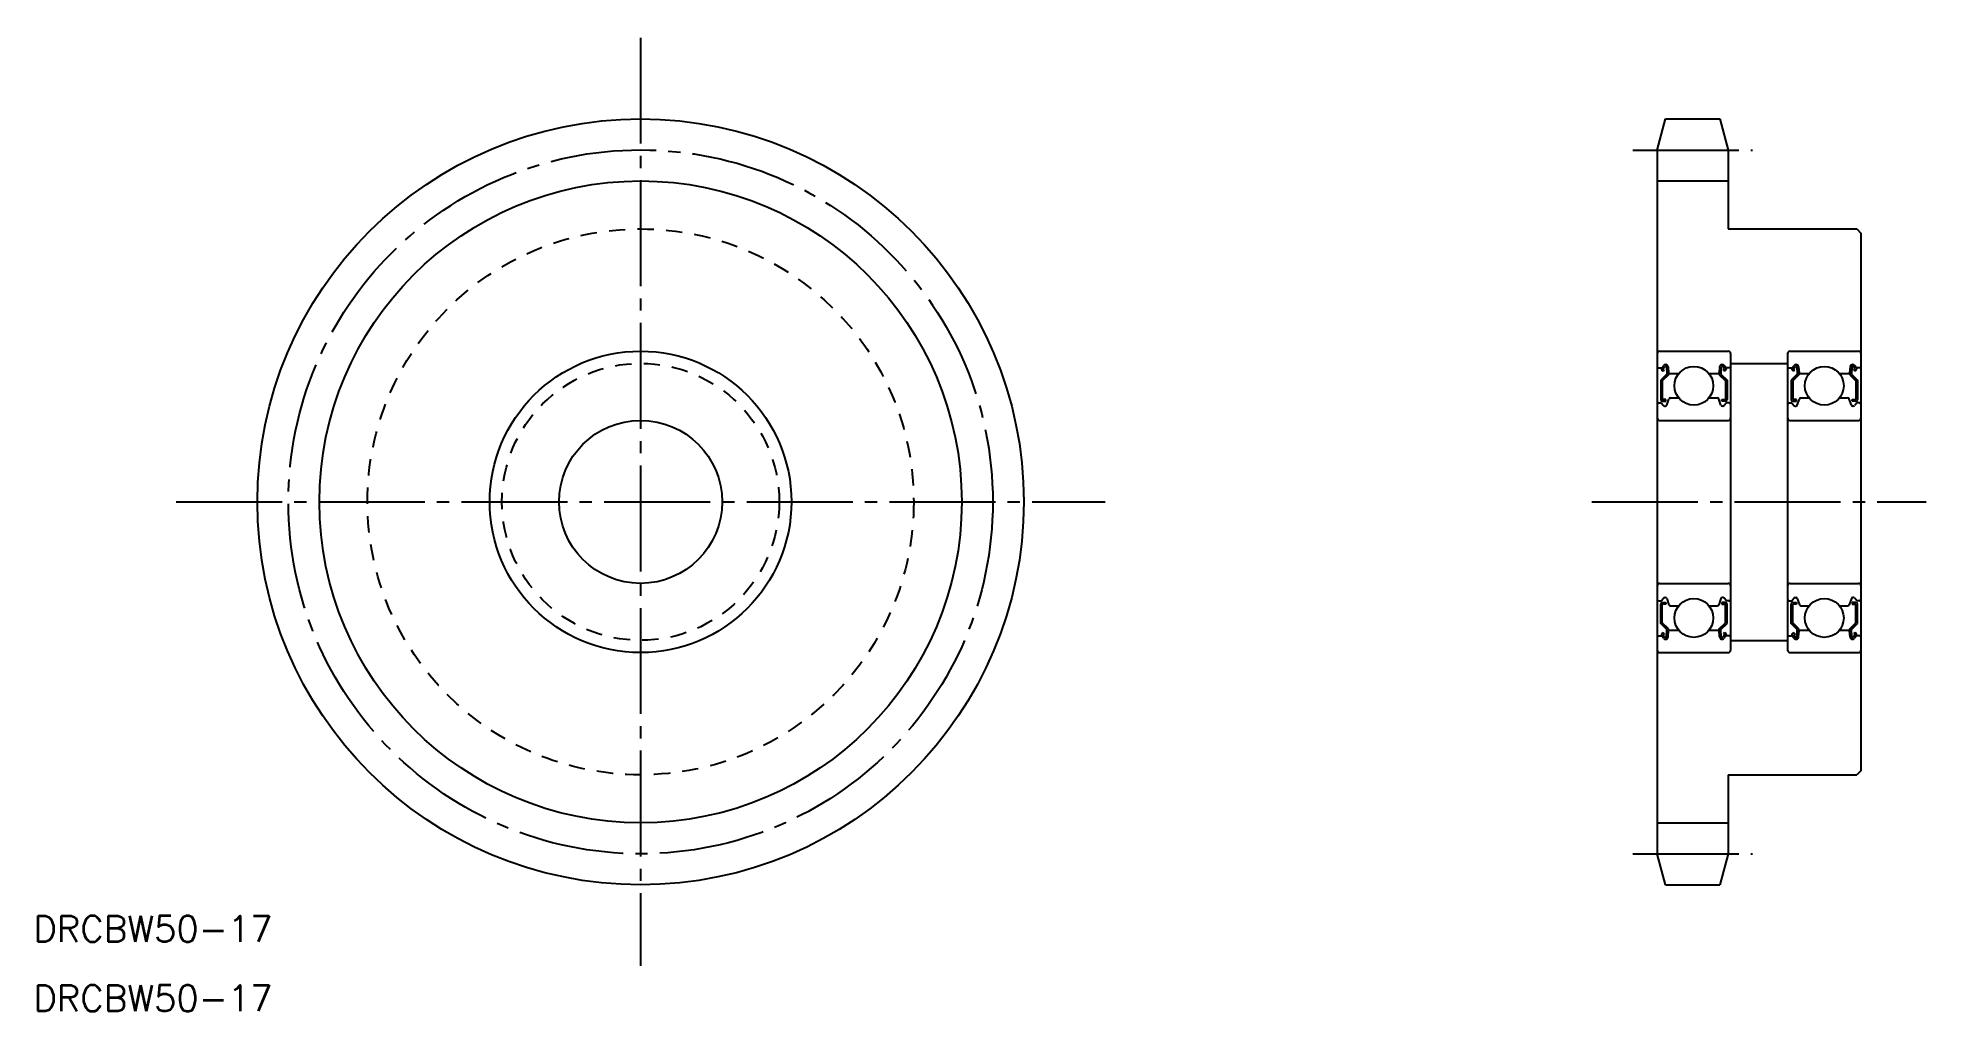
# Model space of a CAD drawing. Extents: x 39 to 271, y 305 to 425.
import ezdxf

# ---------------------------------------------------------------- set-up
doc = ezdxf.new("R2010")
doc.units = 0
doc.linetypes.add('CENTER', pattern=[17.5, 13, -1.5, 1.5, -1.5])
doc.linetypes.add('DASHED', pattern=[3.5, 2, -1.5])
doc.layers.get('0').update_dxf_attribs({"linetype": 'CONTINUOUS'})
doc.layers.add('CENTER', color=1, linetype='CENTER')
doc.styles.get("Standard").update_dxf_attribs({"font": 'txt.shx', "bigfont": '@extfont2.shx'})

msp = doc.modelspace()

# ---------------------------------------------------------------- linework, layer by layer
at = {"color": 7, "linetype": 'CONTINUOUS'}
for p, q in [((238.03, 410.96), (239.05, 414.77)), ((239.05, 414.77), (245.71, 414.77)), ((245.71, 414.77), (246.73, 410.96)), ((238.03, 410.96), (238.03, 324.57)), ((246.73, 410.96), (246.73, 401.27)), ((246.73, 401.27), (262.53, 401.27)), ((262.53, 401.27), (263.03, 400.77)), ((263.03, 400.77), (263.03, 334.77)), ((246.73, 334.27), (262.53, 334.27)), ((246.73, 334.27), (246.73, 324.57)), ((263.03, 334.77), (262.53, 334.27)), ((246.73, 331.84), (246.73, 331.84)), ((246.73, 329.42), (246.73, 329.42)), ((239.05, 320.77), (238.03, 324.57)), ((246.73, 324.57), (245.71, 320.77)), ((239.05, 320.77), (245.71, 320.77))]:
    msp.add_line(p, q, dxfattribs=at)
at = {"color": 3, "linetype": 'CONTINUOUS'}
for p, q in [((238.03, 407.16), (246.73, 407.16)), ((238.03, 328.38), (246.73, 328.38))]:
    msp.add_line(p, q, dxfattribs=at)
for p, q in [((238.03, 385.97), (238.03, 349.57)), ((238.33, 386.27), (246.73, 386.27)), ((238.59, 384.22), (238.84, 384.52)), ((246.47, 384.22), (246.23, 384.51)), ((247.03, 385.97), (247.03, 349.57)), ((247.03, 384.77), (254.03, 384.77)), ((254.03, 385.97), (254.03, 349.57)), ((254.33, 386.27), (262.73, 386.27)), ((254.59, 384.22), (254.84, 384.52)), ((262.47, 384.22), (262.23, 384.51)), ((263.03, 385.97), (263.03, 349.57)), ((238.13, 384.22), (238.59, 384.22)), ((239.21, 383.45), (238.46, 382.7)), ((238.46, 382.7), (238.46, 380.32)), ((238.77, 383.81), (238.62, 383.94)), ((239.41, 383.37), (238.66, 382.62)), ((238.66, 382.62), (238.66, 380.32)), ((238.74, 384.09), (238.99, 384.39)), ((238.9, 383.96), (238.74, 384.09)), ((238.77, 383.81), (238.9, 383.96)), ((239.17, 384.33), (239.21, 383.45)), ((239.37, 384.35), (239.43, 383.61)), ((239.41, 383.84), (239.41, 383.37)), ((239.53, 383.52), (240.68, 383.52)), ((244.38, 383.52), (245.53, 383.52)), ((245.69, 384.34), (245.63, 383.61)), ((245.65, 383.84), (245.65, 383.37)), ((245.65, 383.37), (246.4, 382.62)), ((245.89, 384.32), (245.85, 383.45)), ((245.85, 383.45), (246.6, 382.7)), ((246.32, 384.09), (246.07, 384.38)), ((246.17, 383.96), (246.32, 384.09)), ((246.29, 383.81), (246.17, 383.96)), ((246.29, 383.81), (246.45, 383.94)), ((246.4, 382.62), (246.4, 380.32)), ((246.93, 384.22), (246.47, 384.22)), ((246.6, 382.7), (246.6, 380.32)), ((254.13, 384.22), (254.59, 384.22)), ((255.21, 383.45), (254.46, 382.7)), ((254.46, 382.7), (254.46, 380.32)), ((254.77, 383.81), (254.62, 383.94)), ((255.41, 383.37), (254.66, 382.62)), ((254.66, 382.62), (254.66, 380.32)), ((254.74, 384.09), (254.99, 384.39)), ((254.9, 383.96), (254.74, 384.09)), ((254.77, 383.81), (254.9, 383.96)), ((255.17, 384.33), (255.21, 383.45)), ((255.37, 384.35), (255.43, 383.61)), ((255.41, 383.84), (255.41, 383.37)), ((255.53, 383.52), (256.68, 383.52)), ((260.38, 383.52), (261.53, 383.52)), ((261.69, 384.34), (261.63, 383.61)), ((261.65, 383.84), (261.65, 383.37)), ((261.65, 383.37), (262.4, 382.62)), ((261.89, 384.32), (261.85, 383.45)), ((261.85, 383.45), (262.6, 382.7)), ((262.32, 384.09), (262.07, 384.38)), ((262.17, 383.96), (262.32, 384.09)), ((262.29, 383.81), (262.17, 383.96)), ((262.29, 383.81), (262.45, 383.94)), ((262.4, 382.62), (262.4, 380.32)), ((262.93, 384.22), (262.47, 384.22)), ((262.6, 382.7), (262.6, 380.32)), ((238.23, 379.92), (238.53, 379.92)), ((238.53, 379.92), (238.81, 379.59)), ((239.11, 380.32), (238.66, 380.32)), ((238.66, 380.12), (239.11, 380.12)), ((239.11, 380.12), (239.11, 380.32)), ((239.21, 379.65), (239.48, 380.39)), ((239.67, 380.52), (240.68, 380.52)), ((244.38, 380.52), (245.39, 380.52)), ((245.85, 379.65), (245.58, 380.39)), ((245.95, 380.32), (246.4, 380.32)), ((245.95, 380.12), (245.95, 380.32)), ((246.4, 380.12), (245.95, 380.12)), ((246.53, 379.92), (246.26, 379.59)), ((246.83, 379.92), (246.53, 379.92)), ((254.23, 379.92), (254.53, 379.92)), ((254.53, 379.92), (254.81, 379.59)), ((255.11, 380.32), (254.66, 380.32)), ((254.66, 380.12), (255.11, 380.12)), ((255.11, 380.12), (255.11, 380.32)), ((255.21, 379.65), (255.48, 380.39)), ((255.67, 380.52), (256.68, 380.52)), ((260.38, 380.52), (261.39, 380.52)), ((261.85, 379.65), (261.58, 380.39)), ((261.95, 380.32), (262.4, 380.32)), ((261.95, 380.12), (261.95, 380.32)), ((262.4, 380.12), (261.95, 380.12)), ((262.53, 379.92), (262.26, 379.59)), ((262.83, 379.92), (262.53, 379.92)), ((238.33, 377.77), (246.73, 377.77)), ((238.96, 379.52), (239.03, 379.52)), ((246.1, 379.52), (246.04, 379.52)), ((254.33, 377.77), (262.73, 377.77)), ((254.96, 379.52), (255.03, 379.52)), ((262.1, 379.52), (262.04, 379.52)), ((238.33, 357.77), (246.73, 357.77)), ((254.33, 357.77), (262.73, 357.77)), ((238.23, 355.62), (238.53, 355.62)), ((238.46, 352.84), (238.46, 355.22)), ((238.53, 355.62), (238.81, 355.95)), ((238.66, 355.42), (239.11, 355.42)), ((238.66, 352.92), (238.66, 355.22)), ((239.11, 355.22), (238.66, 355.22)), ((238.96, 356.02), (239.03, 356.02)), ((239.11, 355.42), (239.11, 355.22)), ((239.21, 355.89), (239.48, 355.15)), ((239.67, 355.02), (240.68, 355.02)), ((239.92, 355.02), (239.92, 355.02)), ((240.18, 355.02), (240.18, 355.02)), ((244.38, 355.02), (245.39, 355.02)), ((245.85, 355.89), (245.58, 355.15)), ((246.4, 355.42), (245.95, 355.42)), ((245.95, 355.42), (245.95, 355.22)), ((245.95, 355.22), (246.4, 355.22)), ((246.1, 356.02), (246.04, 356.02)), ((246.53, 355.62), (246.26, 355.95)), ((246.4, 352.92), (246.4, 355.22)), ((246.83, 355.62), (246.53, 355.62)), ((246.6, 352.84), (246.6, 355.22)), ((254.23, 355.62), (254.53, 355.62)), ((254.46, 352.84), (254.46, 355.22)), ((254.53, 355.62), (254.81, 355.95)), ((254.66, 355.42), (255.11, 355.42)), ((254.66, 352.92), (254.66, 355.22)), ((255.11, 355.22), (254.66, 355.22)), ((254.96, 356.02), (255.03, 356.02)), ((255.11, 355.42), (255.11, 355.22)), ((255.21, 355.89), (255.48, 355.15)), ((255.67, 355.02), (256.68, 355.02)), ((255.92, 355.02), (255.92, 355.02)), ((256.18, 355.02), (256.18, 355.02)), ((260.38, 355.02), (261.39, 355.02)), ((261.85, 355.89), (261.58, 355.15)), ((262.4, 355.42), (261.95, 355.42)), ((261.95, 355.42), (261.95, 355.22)), ((261.95, 355.22), (262.4, 355.22)), ((262.1, 356.02), (262.04, 356.02)), ((262.53, 355.62), (262.26, 355.95)), ((262.4, 352.92), (262.4, 355.22)), ((262.83, 355.62), (262.53, 355.62)), ((262.6, 352.84), (262.6, 355.22)), ((239.21, 352.09), (238.46, 352.84)), ((239.41, 352.17), (238.66, 352.92)), ((239.17, 351.21), (239.21, 352.09)), ((239.41, 351.7), (239.41, 352.17)), ((245.65, 352.17), (246.4, 352.92)), ((245.65, 351.7), (245.65, 352.17)), ((245.85, 352.09), (246.6, 352.84)), ((245.89, 351.21), (245.85, 352.09)), ((255.21, 352.09), (254.46, 352.84)), ((255.41, 352.17), (254.66, 352.92)), ((255.17, 351.21), (255.21, 352.09)), ((255.41, 351.7), (255.41, 352.17)), ((261.65, 352.17), (262.4, 352.92)), ((261.65, 351.7), (261.65, 352.17)), ((261.85, 352.09), (262.6, 352.84)), ((261.89, 351.21), (261.85, 352.09)), ((238.13, 351.32), (238.59, 351.32)), ((238.59, 351.32), (238.84, 351.02)), ((238.77, 351.73), (238.62, 351.6)), ((238.9, 351.58), (238.74, 351.45)), ((238.74, 351.45), (238.99, 351.15)), ((238.77, 351.73), (238.9, 351.58)), ((239.37, 351.19), (239.43, 351.93)), ((239.53, 352.02), (240.68, 352.02)), ((244.38, 352.02), (245.53, 352.02)), ((245.69, 351.2), (245.63, 351.93)), ((246.32, 351.45), (246.07, 351.16)), ((246.29, 351.73), (246.17, 351.58)), ((246.17, 351.58), (246.32, 351.45)), ((246.47, 351.32), (246.23, 351.03)), ((246.29, 351.73), (246.45, 351.6)), ((246.93, 351.32), (246.47, 351.32)), ((247.03, 350.77), (254.03, 350.77)), ((254.13, 351.32), (254.59, 351.32)), ((254.59, 351.32), (254.84, 351.02)), ((254.77, 351.73), (254.62, 351.6)), ((254.9, 351.58), (254.74, 351.45)), ((254.74, 351.45), (254.99, 351.15)), ((254.77, 351.73), (254.9, 351.58)), ((255.37, 351.19), (255.43, 351.93)), ((255.53, 352.02), (256.68, 352.02)), ((260.38, 352.02), (261.53, 352.02)), ((261.69, 351.2), (261.63, 351.93)), ((262.32, 351.45), (262.07, 351.16)), ((262.29, 351.73), (262.17, 351.58)), ((262.17, 351.58), (262.32, 351.45)), ((262.47, 351.32), (262.23, 351.03)), ((262.29, 351.73), (262.45, 351.6)), ((262.93, 351.32), (262.47, 351.32)), ((238.33, 349.27), (246.73, 349.27)), ((254.33, 349.27), (262.73, 349.27))]:
    msp.add_line(p, q)
at = {"color": 7, "linetype": 'CONTINUOUS'}
for radius in [47, 18.5, 10]:
    msp.add_circle((113.34, 367.77), radius, dxfattribs=at)
at = {"color": 3, "linetype": 'CONTINUOUS'}
msp.add_circle((113.34, 367.77), 39.39, dxfattribs=at)
at = {"color": 3, "linetype": 'DASHED'}
for radius in [33.5, 17]:
    msp.add_circle((113.34, 367.77), radius, dxfattribs=at)
for centre in [(242.53, 382.02), (258.53, 382.02), (242.53, 353.52), (258.53, 353.52)]:
    msp.add_circle(centre, 2.38)
for centre, radius, start, end in [((238.33, 385.97), 0.3, 90, 180), ((239.07, 384.32), 0.3, 4.9967, 140.001), ((245.99, 384.32), 0.303, 40.0459, 175.0793), ((246.73, 385.97), 0.3, 0, 90), ((254.33, 385.97), 0.3, 90, 180), ((255.07, 384.32), 0.3, 4.9967, 140.001), ((261.99, 384.32), 0.303, 40.0459, 175.0793), ((262.73, 385.97), 0.3, 0, 90), ((238.13, 384.32), 0.1, 180, 270), ((238.74, 384.09), 0.2, 140.001, 230.0801), ((239.07, 384.32), 0.1, 2.8199, 140.0012), ((239.53, 383.62), 0.1, 184.9967, 269.9995), ((245.53, 383.62), 0.1, 269.9995, 354.8557), ((245.99, 384.32), 0.103, 39.874, 175.0048), ((246.32, 384.09), 0.2, 309.9138, 40.1318), ((246.93, 384.32), 0.1, 269.9995, 359.9913), ((254.13, 384.32), 0.1, 180, 270), ((254.74, 384.09), 0.2, 140.001, 230.0801), ((255.07, 384.32), 0.1, 2.8199, 140.0012), ((255.53, 383.62), 0.1, 184.9967, 269.9995), ((261.53, 383.62), 0.1, 269.9995, 354.8557), ((261.99, 384.32), 0.103, 39.874, 175.0048), ((262.32, 384.09), 0.2, 309.9138, 40.1318), ((262.93, 384.32), 0.1, 269.9995, 359.9913), ((238.23, 379.72), 0.2, 90, 180), ((238.66, 380.32), 0.2, 180, 270), ((239.67, 380.32), 0.2, 90, 159.9919), ((245.39, 380.32), 0.2, 19.8845, 90.0002), ((246.4, 380.32), 0.2, 269.9998, 359.9956), ((246.83, 379.72), 0.2, 359.9956, 90.0002), ((254.23, 379.72), 0.2, 90, 180), ((254.66, 380.32), 0.2, 180, 270), ((255.67, 380.32), 0.2, 90, 159.9919), ((261.39, 380.32), 0.2, 19.8845, 90.0002), ((262.4, 380.32), 0.2, 269.9998, 359.9956), ((262.83, 379.72), 0.2, 359.9956, 90.0002), ((238.33, 378.07), 0.3, 180, 270), ((238.96, 379.72), 0.2, 219.9921, 270), ((239.03, 379.72), 0.2, 270, 339.9919), ((246.04, 379.72), 0.2, 199.8883, 269.9998), ((246.1, 379.72), 0.2, 269.9998, 319.8616), ((246.73, 378.07), 0.3, 270, 0), ((254.33, 378.07), 0.3, 180, 270), ((254.96, 379.72), 0.2, 219.9921, 270), ((255.03, 379.72), 0.2, 270, 339.9919), ((262.04, 379.72), 0.2, 199.8883, 269.9998), ((262.1, 379.72), 0.2, 269.9998, 319.8616), ((262.73, 378.07), 0.3, 270, 0), ((238.33, 357.47), 0.3, 90, 180), ((246.73, 357.47), 0.3, 0, 90), ((254.33, 357.47), 0.3, 90, 180), ((262.73, 357.47), 0.3, 0, 90), ((238.23, 355.82), 0.2, 180, 270), ((238.66, 355.22), 0.2, 90, 180), ((238.96, 355.82), 0.2, 90, 140.0079), ((239.03, 355.82), 0.2, 20.0081, 90), ((239.67, 355.22), 0.2, 200.0081, 270), ((245.39, 355.22), 0.2, 269.9998, 340.1155), ((246.04, 355.82), 0.2, 90.0002, 160.1117), ((246.1, 355.82), 0.2, 40.1384, 90.0002), ((246.4, 355.22), 0.2, 0.0044, 90.0002), ((246.83, 355.82), 0.2, 269.9998, 0.0044), ((254.23, 355.82), 0.2, 180, 270), ((254.66, 355.22), 0.2, 90, 180), ((254.96, 355.82), 0.2, 90, 140.0079), ((255.03, 355.82), 0.2, 20.0081, 90), ((255.67, 355.22), 0.2, 200.0081, 270), ((261.39, 355.22), 0.2, 269.9998, 340.1155), ((262.04, 355.82), 0.2, 90.0002, 160.1117), ((262.1, 355.82), 0.2, 40.1384, 90.0002), ((262.4, 355.22), 0.2, 0.0044, 90.0002), ((262.83, 355.82), 0.2, 269.9998, 0.0044), ((238.13, 351.22), 0.1, 90, 180), ((238.74, 351.45), 0.2, 129.9199, 219.999), ((239.07, 351.21), 0.3, 219.999, 355.0033), ((239.07, 351.21), 0.1, 219.9988, 357.1801), ((239.53, 351.92), 0.1, 90.0005, 175.0033), ((245.53, 351.92), 0.1, 5.1443, 90.0005), ((245.99, 351.22), 0.303, 184.9207, 319.9541), ((245.99, 351.22), 0.103, 184.9952, 320.126), ((246.32, 351.45), 0.2, 319.8682, 50.0862), ((246.93, 351.22), 0.1, 0.0087, 90.0005), ((254.13, 351.22), 0.1, 90, 180), ((254.74, 351.45), 0.2, 129.9199, 219.999), ((255.07, 351.21), 0.3, 219.999, 355.0033), ((255.07, 351.21), 0.1, 219.9988, 357.1801), ((255.53, 351.92), 0.1, 90.0005, 175.0033), ((261.53, 351.92), 0.1, 5.1443, 90.0005), ((261.99, 351.22), 0.303, 184.9207, 319.9541), ((261.99, 351.22), 0.103, 184.9952, 320.126), ((262.32, 351.45), 0.2, 319.8682, 50.0862), ((262.93, 351.22), 0.1, 0.0087, 90.0005), ((238.33, 349.57), 0.3, 180, 270), ((246.73, 349.57), 0.3, 270, 0), ((254.33, 349.57), 0.3, 180, 270), ((262.73, 349.57), 0.3, 270, 0)]:
    msp.add_arc(centre, radius, start, end)
at = {"layer": 'CENTER', "color": 1, "linetype": 'CENTER'}
for p, q in [((113.34, 424.74), (113.34, 310.8)), ((235.03, 410.96), (249.73, 410.96)), ((56.36, 367.77), (170.31, 367.77)), ((230.03, 367.77), (271.03, 367.77)), ((235.03, 324.57), (249.73, 324.57))]:
    msp.add_line(p, q, dxfattribs=at)
msp.add_circle((113.34, 367.77), 43.2, dxfattribs=at)

# ---------------------------------------------------------------- texts
at = {"color": 7, "linetype": 'CONTINUOUS'}
for p in [(38.85, 313.76), (38.85, 305.24)]:
    msp.add_text('DRCBW50-17', height=3.2, dxfattribs=at).set_placement(p)

doc.saveas('drawing.dxf')
